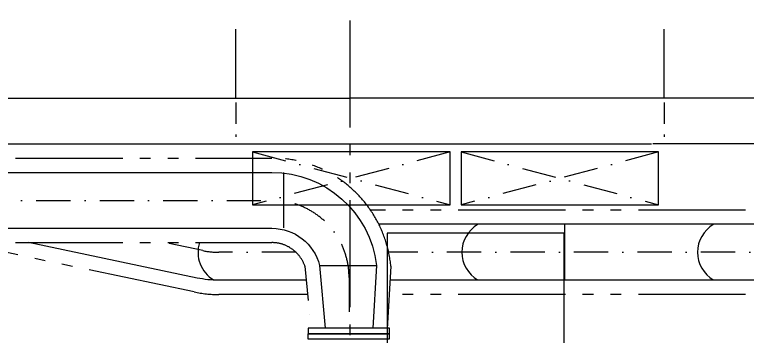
# Model space of a CAD drawing. Extents: x 33214 to 95067, y 8279 to 51908.
# Drawn here: x 62923 to 65486, y 13755 to 14882 of the extents above; entities that cross this region are included whole.
import ezdxf

# ---------------------------------------------------------------- set-up
doc = ezdxf.new("R2010")
doc.units = 0
doc.header["$LTSCALE"] = 300
doc.header["$MEASUREMENT"] = 0
for name, pattern in [('DASHED', [0.75, 0.5, -0.25]), ('PHANTOM', [2.1, 1.25, -0.2, 0.125, -0.2, 0.125, -0.2]), ('SNT-025', [0.74, 0.4, -0.17, 0, -0.17])]:
    doc.linetypes.add(name, pattern=pattern)
for name, color, linetype in [('CO2', 2, 'CONTINUOUS'), ('GENERATORSETT', 1, 'CONTINUOUS'), ('KOMP', 1, 'CONTINUOUS'), ('LINJE', 3, 'CONTINUOUS'), ('M0PH1', 1, 'PHANTOM'), ('S0CO1', 1, 'CONTINUOUS'), ('S0CO2', 2, 'CONTINUOUS'), ('S0CO5', 4, 'CONTINUOUS'), ('S0DA2', 2, 'DASHED'), ('S0PH1', 1, 'PHANTOM'), ('TAVLER', 2, 'CONTINUOUS')]:
    doc.layers.add(name, color=color, linetype=linetype)

# ---------------------------------------------------------------- blocks, each defined once
blk = doc.blocks.new('HOVEDMOTOR-CENTER')
at = {"layer": 'GENERATORSETT'}
blk.add_lwpolyline([(232.5, 1479.1), (517.5, 1479.1), (517.5, 1497.1), (232.5, 1497.1)], close=True, dxfattribs=at)
blk = doc.blocks.new('vent_trunk')
at = {"layer": 'LINJE'}
blk.add_lwpolyline([(83713.6, 32500.5), (84404.6, 32500.5), (84404.6, 32685.5), (83713.6, 32685.5)], close=True, dxfattribs=at)
at = {"layer": 'S0PH1', "linetype": 'SNT-025'}
for p, q in [((83713.6, 32685.7), (84404.6, 32500.5)), ((84404.6, 32685.5), (83713.6, 32500.5))]:
    blk.add_line(p, q, dxfattribs=at)

msp = doc.modelspace()

# ---------------------------------------------------------------- linework, layer by layer
at = {"layer": 'CO2'}
for p, q in [((63865, 14135.8), (63865, 14329.5)), ((63989.8, 14003.5), (64188.7, 14003.5)), ((63989.8, 14003.5), (64009.9, 13784.1)), ((64188.7, 14003.5), (64176, 13784.1))]:
    msp.add_line(p, q, dxfattribs=at)
for points in [[(61665.9, 14329.5), (63823, 14329.5, -0.381096), (64188.6, 14003.5, -0.381096)], [(61665.9, 14133.5), (63823, 14133.5, -0.343675), (63989.8, 14003.5, -0.343675)], [(63943.3, 13951.6), (63637.1, 13951.6, -0.051887), (63561.3, 13959.5), (62971.9, 14083.5)]]:
    msp.add_lwpolyline(points, format="xyb", dxfattribs=at)
for points in [[(66110.2, 14147.6), (64197.3, 14147.6)], [(64846.4, 14147.6), (64846.4, 13951.6)], [(66110.2, 13951.6), (64236.2, 13951.6)]]:
    msp.add_lwpolyline(points, dxfattribs=at)
at = {"layer": 'CO2', "linetype": 'Continuous'}
msp.add_lwpolyline([(63949.5, 13764.1), (64234.5, 13764.1), (64234.5, 13784.1), (63949.5, 13784.1)], close=True, dxfattribs=at)
for centre, start in [((64600.7, 14049.6), 120.8345), ((65425.3, 14049.6), 120.8345), ((63677.5, 14049.6), 162.5462)]:
    msp.add_arc(centre, 113, start, 239.1655, dxfattribs=at)
at = {"layer": 'KOMP', "linetype": 'SNT-025'}
msp.add_line((63938.5, 14000.6), (63960, 13781.2), dxfattribs=at)
for points in [[(61665.9, 14231.5), (63823, 14231.5, -0.414214), (64093, 13961.5), (64093, 13784.1)], [(63907.4, 14049.6), (63637.1, 14049.6, -0.051887), (63581.5, 14055.4), (63447.9, 14083.5)]]:
    msp.add_lwpolyline(points, format="xyb", dxfattribs=at)
msp.add_lwpolyline([(66110.2, 14049.6), (64231.6, 14049.6)], dxfattribs=at)
at = {"layer": 'M0PH1'}
msp.add_line((64239.1, 14000.6), (64225.9, 13781.2), dxfattribs=at)
for points in [[(61665.9, 14379.5), (63823, 14379.5, -0.387023), (64239.1, 14000.6, -0.387023)], [(61665.9, 14083.5), (63823, 14083.5, -0.321541), (63938.5, 14000.6, -0.321541)], [(63948.2, 13901.6), (63637.1, 13901.6, -0.051887), (63551, 13910.6), (62741.5, 14080.9, 0.051887), (62716.3, 14083.5), (62007.4, 14083.5)]]:
    msp.add_lwpolyline(points, format="xyb", dxfattribs=at)
for points in [[(66110.2, 14197.6), (64167.9, 14197.6)], [(66110.2, 13901.6), (64233.2, 13901.6)]]:
    msp.add_lwpolyline(points, dxfattribs=at)
at = {"layer": 'S0CO1'}
for p, q in [((62522.9, 14429.1), (65150.9, 14429.1)), ((66272.5, 14429.1), (65155.3, 14429.1))]:
    msp.add_line(p, q, dxfattribs=at)
at = {"layer": 'S0CO5'}
for p, q in [((63696.4, 14589.1), (63696.4, 14831.6)), ((65195.8, 14589.1), (65195.8, 14831.6)), ((59296.4, 14589.1), (64096.4, 14589.1)), ((68896.4, 14589.1), (64096.4, 14589.1))]:
    msp.add_line(p, q, dxfattribs=at)
at = {"layer": 'S0DA2', "ltscale": 0.5}
for p, q in [((63696.4, 14574.1), (63696.4, 14454.1)), ((65195.8, 14574.1), (65195.8, 14454.1))]:
    msp.add_line(p, q, dxfattribs=at)
at = {"layer": 'S0PH1'}
msp.add_line((64096.4, 10076.9), (64096.4, 15365.4), dxfattribs=at)
at = {"layer": 'TAVLER'}
msp.add_lwpolyline([(64845.8, 12916.6), (64845.8, 14116.6), (64225.8, 14116.6), (64225.8, 12916.6)], close=True, dxfattribs=at)

# ---------------------------------------------------------------- block references
at = {"layer": 'S0CO1', "linetype": 'Continuous'}
msp.add_blockref('HOVEDMOTOR-CENTER', (63716.4, 12267.1), dxfattribs=at)
at = {"layer": 'S0CO2', "color": 6}
for p in [(-19958.4, -18284.6), (-19228.8, -18284.6)]:
    msp.add_blockref('vent_trunk', p, dxfattribs=at)

doc.saveas('drawing.dxf')
